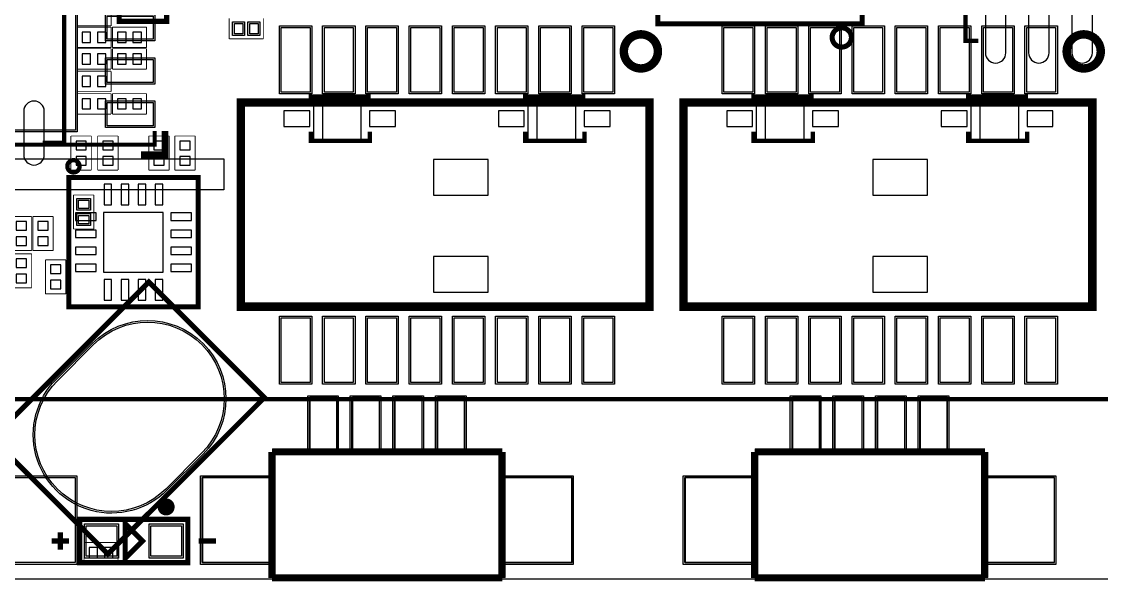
# Model space of a CAD drawing. Extents: x -0.1 to 73.4, y -0.1 to 43.3.
# Drawn here: x 15.86 to 47.57, y -0.08 to 16.36 of the extents above; entities that cross this region are included whole.
import ezdxf

# ---------------------------------------------------------------- set-up
doc = ezdxf.new("R2010")
doc.units = 0
for name, color, linetype in [('BG_DIMENSION', 85, 'CONTINUOUS'), ('BG_OUTLINE', 254, 'CONTINUOUS'), ('BG_SOLDERMASK_TOP', 4, 'CONTINUOUS'), ('PG_SILKSCREEN_BOTTOM', 251, 'CONTINUOUS'), ('PG_SILKSCREEN_TOP', 254, 'CONTINUOUS'), ('PIN_BOTTOM', 12, 'CONTINUOUS'), ('PIN_SOLDERMASK_TOP', 4, 'CONTINUOUS'), ('PIN_TOP', 96, 'CONTINUOUS')]:
    doc.layers.add(name, color=color, linetype=linetype)

msp = doc.modelspace()

# ---------------------------------------------------------------- linework, layer by layer
at = {"layer": 'BG_DIMENSION', "const_width": 0.0254}
for points in [[(19.027902, 4.747209), (19.028588, 4.747209)], [(32.496709, 4.745304), (32.497293, 4.745304)]]:
    msp.add_lwpolyline(points, dxfattribs=at)
at = {"layer": 'BG_OUTLINE'}
msp.add_lwpolyline([(-0.037313, 42.021709), (-0.037313, -0.003607), (73.366198, -0.003607), (73.366198, 42.021709)], close=True, dxfattribs=at)
msp.add_lwpolyline([(-0.037313, 42.021709), (-0.037313, -0.003607), (73.366198, -0.003607), (73.366198, 42.021709)], close=True, dxfattribs=at)
msp.add_lwpolyline([(-0.037313, 42.021709), (-0.037313, -0.003607), (73.366198, -0.003607), (73.366198, 42.021709)], close=True, dxfattribs=at)
msp.add_lwpolyline([(-0.037313, 42.021709), (-0.037313, -0.003607), (73.366198, -0.003607), (73.366198, 42.021709)], close=True, dxfattribs=at)
msp.add_lwpolyline([(-0.037313, 42.021709), (-0.037313, -0.003607), (73.366198, -0.003607), (73.366198, 42.021709)], close=True, dxfattribs=at)
msp.add_lwpolyline([(-0.037313, 42.021709), (-0.037313, -0.003607), (73.366198, -0.003607), (73.366198, 42.021709)], close=True, dxfattribs=at)
msp.add_lwpolyline([(-0.037313, 42.021709), (-0.037313, -0.003607), (73.366198, -0.003607), (73.366198, 42.021709)], close=True, dxfattribs=at)
msp.add_lwpolyline([(-0.037313, 42.021709), (-0.037313, -0.003607), (73.366198, -0.003607), (73.366198, 42.021709)], close=True, dxfattribs=at)
msp.add_lwpolyline([(-0.037313, 42.021709), (-0.037313, -0.003607), (73.366198, -0.003607), (73.366198, 42.021709)], close=True, dxfattribs=at)
msp.add_lwpolyline([(-0.037313, 42.021709), (-0.037313, -0.003607), (73.366198, -0.003607), (73.366198, 42.021709)], close=True, dxfattribs=at)
msp.add_lwpolyline([(-0.037313, 42.021709), (-0.037313, -0.003607), (73.366198, -0.003607), (73.366198, 42.021709)], close=True, dxfattribs=at)
at = {"layer": 'BG_SOLDERMASK_TOP'}
msp.add_lwpolyline([(21.7932, 11.420907), (10.033, 11.420907), (10.033, 12.329998), (21.7932, 12.329998)], close=True, dxfattribs=at)
at = {"layer": 'PG_SILKSCREEN_BOTTOM'}
for points, const_width in [([(40.541194, 23.096195), (40.541194, 24.496192), (34.541206, 24.496192), (34.541206, 16.296208), (40.541194, 16.296208), (40.541194, 23.096195)], 0.150012), ([(44.205093, 23.163403), (43.570093, 23.163403), (43.570093, 15.797403), (43.951093, 15.797403)], 0.127), ([(16.473703, 12.800203), (17.108703, 12.800203), (17.108703, 20.166203), (16.727703, 20.166203)], 0.127), ([(17.9451, 17.1323), (18.7198, 17.1323), (18.7198, 16.3703), (20.1168, 16.3703), (20.1168, 17.1323), (21.0566, 17.1323), (21.0566, 19.7993), (17.7546, 19.7993), (17.7546, 17.1323), (17.9451, 17.1323)], 0.1524), ([(17.483201, 16.835399), (17.483201, 16.235375)], 0.0254), ([(18.483199, 16.235375), (18.483199, 16.835399)], 0.0254), ([(17.483201, 16.235375), (18.483199, 16.235375)], 0.0254), ([(18.483199, 16.200425), (17.483201, 16.200425)], 0.0254), ([(17.483201, 16.200425), (17.483201, 15.600401)], 0.0254), ([(18.483199, 15.600401), (18.483199, 16.200425)], 0.0254), ([(19.524624, 16.200399), (18.524601, 16.200399)], 0.0254), ([(18.524601, 16.200399), (18.524601, 15.600401)], 0.0254), ([(19.524624, 15.600401), (19.524624, 16.200399)], 0.0254), ([(17.483201, 15.600401), (18.483199, 15.600401)], 0.0254), ([(18.483199, 15.565425), (17.483201, 15.565425)], 0.0254), ([(17.483201, 15.565425), (17.483201, 14.965401)], 0.0254), ([(18.483199, 14.965401), (18.483199, 15.565425)], 0.0254), ([(18.524601, 15.600401), (19.524624, 15.600401)], 0.0254), ([(19.524599, 15.565425), (18.524601, 15.565425)], 0.0254), ([(18.524601, 15.565425), (18.524601, 14.965401)], 0.0254), ([(19.524599, 14.965401), (19.524599, 15.565425)], 0.0254), ([(17.483201, 14.965401), (18.483199, 14.965401)], 0.0254), ([(18.483199, 14.904999), (17.483201, 14.904999)], 0.0254), ([(17.483201, 14.904999), (17.483201, 14.304975)], 0.0254), ([(18.483199, 14.304975), (18.483199, 14.904999)], 0.0254), ([(18.524601, 14.965401), (19.524599, 14.965401)], 0.0254), ([(17.483201, 14.304975), (18.483199, 14.304975)], 0.0254), ([(18.483199, 14.244625), (17.483201, 14.244625)], 0.0254), ([(17.483201, 14.244625), (17.483201, 13.644601)], 0.0254), ([(18.483199, 13.644601), (18.483199, 14.244625)], 0.0254), ([(19.524599, 14.244599), (18.524601, 14.244599)], 0.0254), ([(18.524601, 14.244599), (18.524601, 13.644601)], 0.0254), ([(19.524599, 13.644601), (19.524599, 14.244599)], 0.0254), ([(24.346916, 13.8938), (24.346916, 14.162786), (26.046709, 14.162786), (26.046709, 13.8938)], 0.127), ([(30.646091, 13.8938), (30.646091, 14.162786), (32.345884, 14.162786), (32.345884, 13.8938)], 0.127), ([(37.351716, 13.8938), (37.351716, 14.162786), (39.051509, 14.162786), (39.051509, 13.8938)], 0.127), ([(43.650891, 13.8938), (43.650891, 14.162786), (45.350709, 14.162786), (45.350709, 13.8938)], 0.127), ([(17.483201, 13.644601), (18.483199, 13.644601)], 0.0254), ([(18.524601, 13.644601), (19.524599, 13.644601)], 0.0254), ([(17.903292, 12.999212), (17.303293, 12.999212)], 0.0254), ([(17.303293, 12.999212), (17.303293, 11.999189)], 0.0254), ([(17.903292, 11.999189), (17.903292, 12.999212)], 0.0254), ([(18.090693, 12.999212), (18.090693, 11.999189)], 0.0254), ([(18.690692, 12.999212), (18.090693, 12.999212)], 0.0254), ([(18.690692, 11.999189), (18.690692, 12.999212)], 0.0254), ([(19.59069, 12.999212), (19.59069, 11.999189)], 0.0254), ([(20.190689, 12.999212), (19.59069, 12.999212)], 0.0254), ([(20.190689, 11.999189), (20.190689, 12.999212)], 0.0254), ([(20.35269, 12.999212), (20.35269, 11.999189)], 0.0254), ([(20.952689, 12.999212), (20.35269, 12.999212)], 0.0254), ([(20.952689, 11.999189), (20.952689, 12.999212)], 0.0254), ([(24.346916, 13.1318), (24.346916, 12.862789), (26.0858, 12.862789), (26.0858, 13.1318)], 0.127), ([(30.646091, 13.1318), (30.646091, 12.862789), (32.385, 12.862789), (32.385, 13.1318)], 0.127), ([(37.351716, 13.1318), (37.351716, 12.862789), (39.0906, 12.862789), (39.0906, 13.1318)], 0.127), ([(43.650891, 13.1318), (43.650891, 12.862789), (45.3898, 12.862789), (45.3898, 13.1318)], 0.127), ([(17.240809, 11.779098), (21.040598, 11.779098), (21.040598, 7.979308), (17.240809, 7.979308), (17.240809, 11.779098)], 0.150089), ([(17.303293, 11.999189), (17.903292, 11.999189)], 0.0254), ([(18.090693, 11.999189), (18.690692, 11.999189)], 0.0254), ([(19.59069, 11.999189), (20.190689, 11.999189)], 0.0254), ([(20.35269, 11.999189), (20.952689, 11.999189)], 0.0254), ([(16.149599, 10.634599), (15.549601, 10.634599)], 0.0254), ([(16.149599, 9.634601), (16.149599, 10.634599)], 0.0254), ([(16.184601, 10.634599), (16.184601, 9.634601)], 0.0254), ([(16.784599, 10.634599), (16.184601, 10.634599)], 0.0254), ([(16.784599, 9.634601), (16.784599, 10.634599)], 0.0254), ([(15.549601, 9.634601), (16.149599, 9.634601)], 0.0254), ([(16.149599, 9.542399), (15.549601, 9.542399)], 0.0254), ([(16.149599, 8.542401), (16.149599, 9.542399)], 0.0254), ([(16.184601, 9.634601), (16.784599, 9.634601)], 0.0254), ([(17.154703, 9.363202), (16.554704, 9.363202)], 0.0254), ([(16.554704, 9.363202), (16.554704, 8.363204)], 0.0254), ([(17.154703, 8.363204), (17.154703, 9.363202)], 0.0254), ([(15.549601, 8.542401), (16.149599, 8.542401)], 0.0254), ([(16.554704, 8.363204), (17.154703, 8.363204)], 0.0254), ([(7.565212, 5.271008), (65.653209, 5.271008)], 0.127), ([(23.2188, 3.721202), (29.9688, 3.721202)], 0.2032), ([(23.2188, 0.021209), (23.2188, 3.721202)], 0.2032), ([(29.9688, 3.721202), (29.9688, 0.021209)], 0.2032), ([(37.392, 3.721202), (44.142, 3.721202)], 0.2032), ([(37.392, 0.021209), (37.392, 3.721202)], 0.2032), ([(44.142, 3.721202), (44.142, 0.021209)], 0.2032), ([(18.686399, 1.061999), (17.686401, 1.061999)], 0.0254), ([(17.686401, 1.061999), (17.686401, 0.462001)], 0.0254), ([(18.686399, 0.462001), (18.686399, 1.061999)], 0.0254), ([(17.686401, 0.462001), (18.686399, 0.462001)], 0.0254), ([(29.9688, 0.021209), (23.2188, 0.021209)], 0.2032), ([(44.142, 0.021209), (37.392, 0.021209)], 0.2032)]:
    msp.add_lwpolyline(points, dxfattribs=dict(at, const_width=const_width))
for points, const_width in [([(40.224024, 15.896209, 1.000013), (39.658366, 15.896184, 0.999987), (40.224024, 15.896209)], 0.150012), ([(17.558309, 12.111203, 0.999986), (17.199102, 12.111203, 1.000014), (17.558309, 12.111203)], 0.127)]:
    msp.add_lwpolyline(points, format="xyb", dxfattribs=dict(at, const_width=const_width))
for points in [[(24.4348, 12.8778), (24.4348, 14.1478), (24.6888, 14.1478), (24.6888, 12.8778)], [(30.734, 12.8778), (30.734, 14.1478), (30.988, 14.1478), (30.988, 12.8778)], [(37.4396, 12.8778), (37.4396, 14.1478), (37.6936, 14.1478), (37.6936, 12.8778)], [(43.7388, 12.8778), (43.7388, 14.1478), (43.9928, 14.1478), (43.9928, 12.8778)]]:
    msp.add_lwpolyline(points, close=True, dxfattribs=at)
for points in [[(25.5778, 12.8778), (25.8318, 12.8778), (25.8318, 14.1478)], [(31.877, 12.8778), (32.131, 12.8778), (32.131, 14.1478)], [(38.5826, 12.8778), (38.8366, 12.8778), (38.8366, 14.1478)], [(44.8818, 12.8778), (45.1358, 12.8778), (45.1358, 14.1478)]]:
    msp.add_lwpolyline(points, dxfattribs=at)
at = {"layer": 'PG_SILKSCREEN_TOP'}
for points, const_width in [([(21.953601, 15.854401), (21.953601, 16.454399)], 0.0254), ([(22.953599, 16.454399), (22.953599, 15.854401)], 0.0254), ([(22.953599, 15.854401), (21.953601, 15.854401)], 0.0254), ([(34.292489, 7.9883), (22.290989, 7.9883), (22.290989, 13.987805), (34.292489, 13.987805), (34.292489, 7.9883)], 0.248895), ([(47.297289, 7.9883), (35.295789, 7.9883), (35.295789, 13.987805), (47.297289, 13.987805), (47.297289, 7.9883)], 0.248895), ([(10.364699, 13.147192), (10.364699, 12.747193), (19.764705, 12.747193), (19.764705, 13.147192)], 0.11999), ([(19.364706, 12.447194), (20.064705, 12.447194), (20.064705, 13.147192)], 0.2), ([(17.378401, 10.269601), (17.378401, 11.269599)], 0.0254), ([(17.378401, 11.269599), (17.978399, 11.269599)], 0.0254), ([(17.978399, 11.269599), (17.978399, 10.269601)], 0.0254), ([(17.978399, 10.269601), (17.378401, 10.269601)], 0.0254), ([(14.99649, 4.115105), (19.592595, 8.711209), (22.986695, 5.317109), (18.390591, 0.721004), (14.99649, 4.115105)], 0.150089), ([(23.206888, 3.717595), (23.206888, 0.017602)], 0.2032), ([(29.956912, 3.717595), (23.206888, 3.717595)], 0.2032), ([(29.956912, 0.017602), (29.956912, 3.717595)], 0.2032), ([(37.380088, 3.717595), (37.380088, 0.017602)], 0.2032), ([(44.130112, 3.717595), (37.380088, 3.717595)], 0.2032), ([(44.130112, 0.017602), (44.130112, 3.717595)], 0.2032), ([(19.340398, 1.738706), (17.562398, 1.738706), (17.562398, 0.468706), (20.737398, 0.468706), (20.737398, 1.738706), (19.340398, 1.738706)], 0.1524), ([(18.895898, 0.595706), (19.403898, 1.103706), (18.895898, 1.611706), (18.895898, 0.595706)], 0.1524), ([(16.990898, 0.849706), (16.990898, 1.357706)], 0.1524), ([(17.244898, 1.103706), (16.736898, 1.103706)], 0.1524), ([(21.054898, 1.103706), (21.562898, 1.103706)], 0.1524), ([(23.206888, 0.017602), (29.956912, 0.017602)], 0.2032), ([(37.380088, 0.017602), (44.130112, 0.017602)], 0.2032)]:
    msp.add_lwpolyline(points, dxfattribs=dict(at, const_width=const_width))
for points, const_width in [([(34.541435, 15.48638, 1.000007), (33.5407, 15.48638, 0.999993), (34.541435, 15.48638)], 0.248895), ([(47.546235, 15.48638, 1.000007), (46.5455, 15.48638, 0.999993), (47.546235, 15.48638)], 0.248895), ([(20.224902, 2.103704, -1.000036), (19.97489, 2.10373, -0.999964), (20.224902, 2.103704)], 0.249911)]:
    msp.add_lwpolyline(points, format="xyb", dxfattribs=dict(at, const_width=const_width))
for points in [[(34.292489, 13.987805), (34.292489, 7.9883), (22.290989, 7.9883), (22.290989, 13.987805)], [(47.297289, 13.987805), (47.297289, 7.9883), (35.295789, 7.9883), (35.295789, 13.987805)]]:
    msp.add_lwpolyline(points, close=True, dxfattribs=at)
at = {"layer": 'PIN_BOTTOM'}
for points in [[(44.159145, 16.725519), (44.159145, 15.445308, 1), (44.759042, 15.445308), (44.759042, 16.725519, 1)], [(45.429145, 16.725519), (45.429145, 15.445308, 1), (46.029042, 15.445308), (46.029042, 16.725519, 1)], [(46.699145, 16.725519), (46.699145, 15.445308, 1), (47.299042, 15.445308), (47.299042, 16.725519, 1)], [(16.519652, 12.448108), (16.519652, 13.728319, 1), (15.919755, 13.728319), (15.919755, 12.448108, 1)], [(21.148304, 3.690772), (20.087717, 2.630186, -1), (16.905671, 5.812232), (17.966258, 6.872818, -1)]]:
    msp.add_lwpolyline(points, format="xyb", close=True, dxfattribs=at)
for points in [[(17.633201, 16.0504), (17.633201, 15.7504), (17.883213, 15.7504), (17.883213, 16.0504)], [(18.083187, 16.0504), (18.083187, 15.7504), (18.333199, 15.7504), (18.333199, 16.0504)], [(18.924626, 15.750388), (18.924626, 16.050387), (18.674613, 16.050387), (18.674613, 15.750388)], [(19.374612, 15.750388), (19.374612, 16.050387), (19.1246, 16.050387), (19.1246, 15.750388)], [(17.633201, 15.4154), (17.633201, 15.1154), (17.883213, 15.1154), (17.883213, 15.4154)], [(18.083187, 15.4154), (18.083187, 15.1154), (18.333199, 15.1154), (18.333199, 15.4154)], [(18.674601, 15.4154), (18.674601, 15.1154), (18.924613, 15.1154), (18.924613, 15.4154)], [(19.124587, 15.4154), (19.124587, 15.1154), (19.374599, 15.1154), (19.374599, 15.4154)], [(17.633201, 14.755), (17.633201, 14.455), (17.883213, 14.455), (17.883213, 14.755)], [(18.083187, 14.755), (18.083187, 14.455), (18.333199, 14.455), (18.333199, 14.755)], [(17.883226, 13.794588), (17.883226, 14.094587), (17.633213, 14.094587), (17.633213, 13.794588)], [(18.333212, 13.794588), (18.333212, 14.094587), (18.0832, 14.094587), (18.0832, 13.794588)], [(18.924626, 13.794588), (18.924626, 14.094587), (18.674613, 14.094587), (18.674613, 13.794588)], [(19.374612, 13.794588), (19.374612, 14.094587), (19.1246, 14.094587), (19.1246, 13.794588)], [(23.556709, 13.282803), (24.316703, 13.282803), (24.316703, 13.742797), (23.556709, 13.742797)], [(26.076897, 13.282803), (26.836891, 13.282803), (26.836891, 13.742797), (26.076897, 13.742797)], [(29.855909, 13.282803), (30.615903, 13.282803), (30.615903, 13.742797), (29.855909, 13.742797)], [(32.376097, 13.282803), (33.136091, 13.282803), (33.136091, 13.742797), (32.376097, 13.742797)], [(36.561509, 13.282803), (37.321503, 13.282803), (37.321503, 13.742797), (36.561509, 13.742797)], [(39.081697, 13.282803), (39.841691, 13.282803), (39.841691, 13.742797), (39.081697, 13.742797)], [(42.860709, 13.282803), (43.620703, 13.282803), (43.620703, 13.742797), (42.860709, 13.742797)], [(45.380897, 13.282803), (46.140891, 13.282803), (46.140891, 13.742797), (45.380897, 13.742797)], [(17.453292, 12.599175), (17.753292, 12.599175), (17.753292, 12.849187), (17.453292, 12.849187)], [(18.540692, 12.849187), (18.240693, 12.849187), (18.240693, 12.599175), (18.540692, 12.599175)], [(20.040689, 12.849187), (19.740689, 12.849187), (19.740689, 12.599175), (20.040689, 12.599175)], [(20.802689, 12.849187), (20.502689, 12.849187), (20.502689, 12.599175), (20.802689, 12.599175)], [(17.453292, 12.149188), (17.753292, 12.149188), (17.753292, 12.399201), (17.453292, 12.399201)], [(18.540692, 12.399201), (18.240693, 12.399201), (18.240693, 12.149188), (18.540692, 12.149188)], [(20.040689, 12.399201), (19.740689, 12.399201), (19.740689, 12.149188), (20.040689, 12.149188)], [(20.802689, 12.399201), (20.502689, 12.399201), (20.502689, 12.149188), (20.802689, 12.149188)], [(27.952852, 11.263186), (29.552748, 11.263186), (29.552748, 12.313196), (27.952852, 12.313196)], [(40.856052, 11.263186), (42.455948, 11.263186), (42.455948, 12.313196), (40.856052, 12.313196)], [(18.280621, 11.584254), (18.280621, 10.974146), (18.500611, 10.974146), (18.500611, 11.584254)], [(18.780798, 11.584254), (18.780798, 10.974146), (19.000787, 10.974146), (19.000787, 11.584254)], [(19.280619, 11.584254), (19.280619, 10.974146), (19.500609, 10.974146), (19.500609, 11.584254)], [(19.780796, 11.584254), (19.780796, 10.974146), (20.000785, 10.974146), (20.000785, 11.584254)], [(15.9996, 10.484599), (15.6996, 10.484599), (15.6996, 10.234587), (15.9996, 10.234587)], [(16.6346, 10.484599), (16.3346, 10.484599), (16.3346, 10.234587), (16.6346, 10.234587)], [(17.435652, 10.519296), (18.04576, 10.519296), (18.04576, 10.739285), (17.435652, 10.739285)], [(18.265648, 10.754258), (18.265648, 9.004148), (20.015759, 9.004148), (20.015759, 10.754258)], [(20.235647, 10.519296), (20.845755, 10.519296), (20.845755, 10.739285), (20.235647, 10.739285)], [(17.435652, 10.019119), (18.04576, 10.019119), (18.04576, 10.239108), (17.435652, 10.239108)], [(20.235647, 10.019119), (20.845755, 10.019119), (20.845755, 10.239108), (20.235647, 10.239108)], [(15.9996, 10.034613), (15.6996, 10.034613), (15.6996, 9.784601), (15.9996, 9.784601)], [(16.6346, 10.034613), (16.3346, 10.034613), (16.3346, 9.784601), (16.6346, 9.784601)], [(17.435652, 9.519298), (18.04576, 9.519298), (18.04576, 9.739287), (17.435652, 9.739287)], [(20.235647, 9.519298), (20.845755, 9.519298), (20.845755, 9.739287), (20.235647, 9.739287)], [(15.6996, 9.142387), (15.9996, 9.142387), (15.9996, 9.392399), (15.6996, 9.392399)], [(16.704704, 8.96319), (17.004703, 8.96319), (17.004703, 9.213202), (16.704704, 9.213202)], [(17.435652, 9.019121), (18.04576, 9.019121), (18.04576, 9.23911), (17.435652, 9.23911)], [(20.235647, 9.019121), (20.845755, 9.019121), (20.845755, 9.23911), (20.235647, 9.23911)], [(27.952852, 8.413204), (29.552748, 8.413204), (29.552748, 9.463214), (27.952852, 9.463214)], [(40.856052, 8.413204), (42.455948, 8.413204), (42.455948, 9.463214), (40.856052, 9.463214)], [(15.6996, 8.692401), (15.9996, 8.692401), (15.9996, 8.942413), (15.6996, 8.942413)], [(16.704704, 8.513204), (17.004703, 8.513204), (17.004703, 8.763216), (16.704704, 8.763216)], [(18.280621, 8.78426), (18.280621, 8.174152), (18.500611, 8.174152), (18.500611, 8.78426)], [(18.780798, 8.78426), (18.780798, 8.174152), (19.000787, 8.174152), (19.000787, 8.78426)], [(19.280619, 8.78426), (19.280619, 8.174152), (19.500609, 8.174152), (19.500609, 8.78426)], [(19.780796, 8.78426), (19.780796, 8.174152), (20.000785, 8.174152), (20.000785, 8.78426)], [(24.318747, 5.321148), (24.318747, 3.721252), (25.118847, 3.721252), (25.118847, 5.321148)], [(25.568758, 5.321148), (25.568758, 3.721252), (26.368858, 3.721252), (26.368858, 5.321148)], [(26.818742, 5.321148), (26.818742, 3.721252), (27.618842, 3.721252), (27.618842, 5.321148)], [(28.068753, 5.321148), (28.068753, 3.721252), (28.868853, 3.721252), (28.868853, 5.321148)], [(38.491947, 5.321148), (38.491947, 3.721252), (39.292047, 3.721252), (39.292047, 5.321148)], [(39.741958, 5.321148), (39.741958, 3.721252), (40.542058, 3.721252), (40.542058, 5.321148)], [(40.991942, 5.321148), (40.991942, 3.721252), (41.792042, 3.721252), (41.792042, 5.321148)], [(42.241953, 5.321148), (42.241953, 3.721252), (43.042053, 3.721252), (43.042053, 5.321148)], [(21.168792, 2.971254), (21.168792, 0.471157), (23.168788, 0.471157), (23.168788, 2.971254)], [(30.018812, 2.971254), (30.018812, 0.471157), (32.018808, 0.471157), (32.018808, 2.971254)], [(35.341992, 2.971254), (35.341992, 0.471157), (37.341988, 0.471157), (37.341988, 2.971254)], [(44.192012, 2.971254), (44.192012, 0.471157), (46.192008, 0.471157), (46.192008, 2.971254)], [(18.086426, 0.611988), (18.086426, 0.911987), (17.836413, 0.911987), (17.836413, 0.611988)], [(18.536412, 0.611988), (18.536412, 0.911987), (18.2864, 0.911987), (18.2864, 0.611988)]]:
    msp.add_lwpolyline(points, close=True, dxfattribs=at)
at = {"layer": 'PIN_SOLDERMASK_TOP'}
for points in [[(17.489691, 13.122186), (12.639688, 13.122186), (12.639688, 17.972189), (17.489691, 17.972189)], [(19.764692, 15.792183), (18.314683, 15.792183), (18.314683, 16.572192), (19.764692, 16.572192)], [(22.053601, 15.9544), (22.053601, 16.3544), (22.403613, 16.3544), (22.403613, 15.9544)], [(22.503587, 15.9544), (22.503587, 16.3544), (22.853599, 16.3544), (22.853599, 15.9544)], [(24.376405, 16.237509), (24.376405, 14.237513), (23.426395, 14.237513), (23.426395, 16.237509)], [(25.646405, 16.237509), (25.646405, 14.237513), (24.696395, 14.237513), (24.696395, 16.237509)], [(26.916405, 16.237509), (26.916405, 14.237513), (25.966395, 14.237513), (25.966395, 16.237509)], [(28.186405, 16.237509), (28.186405, 14.237513), (27.236395, 14.237513), (27.236395, 16.237509)], [(29.456405, 16.237509), (29.456405, 14.237513), (28.506395, 14.237513), (28.506395, 16.237509)], [(30.726405, 16.237509), (30.726405, 14.237513), (29.776395, 14.237513), (29.776395, 16.237509)], [(31.996405, 16.237509), (31.996405, 14.237513), (31.046395, 14.237513), (31.046395, 16.237509)], [(33.266405, 16.237509), (33.266405, 14.237513), (32.316395, 14.237513), (32.316395, 16.237509)], [(37.381205, 16.237509), (37.381205, 14.237513), (36.431195, 14.237513), (36.431195, 16.237509)], [(38.651205, 16.237509), (38.651205, 14.237513), (37.701195, 14.237513), (37.701195, 16.237509)], [(39.921205, 16.237509), (39.921205, 14.237513), (38.971195, 14.237513), (38.971195, 16.237509)], [(41.191205, 16.237509), (41.191205, 14.237513), (40.241195, 14.237513), (40.241195, 16.237509)], [(42.461205, 16.237509), (42.461205, 14.237513), (41.511195, 14.237513), (41.511195, 16.237509)], [(43.731205, 16.237509), (43.731205, 14.237513), (42.781195, 14.237513), (42.781195, 16.237509)], [(45.001205, 16.237509), (45.001205, 14.237513), (44.051195, 14.237513), (44.051195, 16.237509)], [(46.271205, 16.237509), (46.271205, 14.237513), (45.321195, 14.237513), (45.321195, 16.237509)], [(19.764692, 14.522183), (18.314683, 14.522183), (18.314683, 15.302192), (19.764692, 15.302192)], [(19.764692, 13.252183), (18.314683, 13.252183), (18.314683, 14.032192), (19.764692, 14.032192)], [(17.4784, 11.169599), (17.8784, 11.169599), (17.8784, 10.819587), (17.4784, 10.819587)], [(17.4784, 10.719613), (17.8784, 10.719613), (17.8784, 10.369601), (17.4784, 10.369601)], [(24.376405, 7.708087), (24.376405, 5.708091), (23.426395, 5.708091), (23.426395, 7.708087)], [(25.646405, 7.708087), (25.646405, 5.708091), (24.696395, 5.708091), (24.696395, 7.708087)], [(26.916405, 7.708087), (26.916405, 5.708091), (25.966395, 5.708091), (25.966395, 7.708087)], [(28.186405, 7.708087), (28.186405, 5.708091), (27.236395, 5.708091), (27.236395, 7.708087)], [(29.456405, 7.708087), (29.456405, 5.708091), (28.506395, 5.708091), (28.506395, 7.708087)], [(30.726405, 7.708087), (30.726405, 5.708091), (29.776395, 5.708091), (29.776395, 7.708087)], [(31.996405, 7.708087), (31.996405, 5.708091), (31.046395, 5.708091), (31.046395, 7.708087)], [(33.266405, 7.708087), (33.266405, 5.708091), (32.316395, 5.708091), (32.316395, 7.708087)], [(37.381205, 7.708087), (37.381205, 5.708091), (36.431195, 5.708091), (36.431195, 7.708087)], [(38.651205, 7.708087), (38.651205, 5.708091), (37.701195, 5.708091), (37.701195, 7.708087)], [(39.921205, 7.708087), (39.921205, 5.708091), (38.971195, 5.708091), (38.971195, 7.708087)], [(41.191205, 7.708087), (41.191205, 5.708091), (40.241195, 5.708091), (40.241195, 7.708087)], [(42.461205, 7.708087), (42.461205, 5.708091), (41.511195, 5.708091), (41.511195, 7.708087)], [(43.731205, 7.708087), (43.731205, 5.708091), (42.781195, 5.708091), (42.781195, 7.708087)], [(45.001205, 7.708087), (45.001205, 5.708091), (44.051195, 5.708091), (44.051195, 7.708087)], [(46.271205, 7.708087), (46.271205, 5.708091), (45.321195, 5.708091), (45.321195, 7.708087)], [(25.156833, 5.367591), (25.156833, 3.667595), (24.256936, 3.667595), (24.256936, 5.367591)], [(26.406843, 5.367591), (26.406843, 3.667595), (25.506947, 3.667595), (25.506947, 5.367591)], [(27.656828, 5.367591), (27.656828, 3.667595), (26.756931, 3.667595), (26.756931, 5.367591)], [(28.906838, 5.367591), (28.906838, 3.667595), (28.006942, 3.667595), (28.006942, 5.367591)], [(39.330033, 5.367591), (39.330033, 3.667595), (38.430136, 3.667595), (38.430136, 5.367591)], [(40.580043, 5.367591), (40.580043, 3.667595), (39.680147, 3.667595), (39.680147, 5.367591)], [(41.830028, 5.367591), (41.830028, 3.667595), (40.930131, 3.667595), (40.930131, 5.367591)], [(43.080038, 5.367591), (43.080038, 3.667595), (42.180142, 3.667595), (42.180142, 5.367591)], [(17.477346, 3.017545), (17.477346, 0.417652), (15.377249, 0.417652), (15.377249, 3.017545)], [(23.206926, 3.017545), (23.206926, 0.417652), (21.106828, 0.417652), (21.106828, 3.017545)], [(32.056946, 3.017545), (32.056946, 0.417652), (29.956849, 0.417652), (29.956849, 3.017545)], [(37.380126, 3.017545), (37.380126, 0.417652), (35.280029, 0.417652), (35.280029, 3.017545)], [(46.230146, 3.017545), (46.230146, 0.417652), (44.130049, 0.417652), (44.130049, 3.017545)], [(18.699886, 1.603705), (18.699886, 0.603707), (17.699888, 0.603707), (17.699888, 1.603705)], [(20.599908, 1.603705), (20.599908, 0.603707), (19.59991, 0.603707), (19.59991, 1.603705)]]:
    msp.add_lwpolyline(points, close=True, dxfattribs=at)
msp.add_lwpolyline([(21.183695, 3.655596), (20.122893, 2.594795, -1), (16.87028, 5.847407), (17.931082, 6.908209, -1)], format="xyb", close=True, dxfattribs=at)
at = {"layer": 'PIN_TOP'}
for points in [[(17.439691, 13.172186), (12.689688, 13.172186), (12.689688, 17.922189), (17.439691, 17.922189)], [(19.714693, 15.842183), (18.364683, 15.842183), (18.364683, 16.522192), (19.714693, 16.522192)], [(22.103588, 16.004388), (22.103588, 16.304387), (22.3536, 16.304387), (22.3536, 16.004388)], [(22.553574, 16.004388), (22.553574, 16.304387), (22.803587, 16.304387), (22.803587, 16.004388)], [(24.326355, 16.187458), (24.326355, 14.287564), (23.476445, 14.287564), (23.476445, 16.187458)], [(25.596355, 16.187458), (25.596355, 14.287564), (24.746445, 14.287564), (24.746445, 16.187458)], [(26.866355, 16.187458), (26.866355, 14.287564), (26.016445, 14.287564), (26.016445, 16.187458)], [(28.136355, 16.187458), (28.136355, 14.287564), (27.286445, 14.287564), (27.286445, 16.187458)], [(29.406355, 16.187458), (29.406355, 14.287564), (28.556445, 14.287564), (28.556445, 16.187458)], [(30.676355, 16.187458), (30.676355, 14.287564), (29.826445, 14.287564), (29.826445, 16.187458)], [(31.946355, 16.187458), (31.946355, 14.287564), (31.096445, 14.287564), (31.096445, 16.187458)], [(33.216355, 16.187458), (33.216355, 14.287564), (32.366445, 14.287564), (32.366445, 16.187458)], [(37.331155, 16.187458), (37.331155, 14.287564), (36.481245, 14.287564), (36.481245, 16.187458)], [(38.601155, 16.187458), (38.601155, 14.287564), (37.751245, 14.287564), (37.751245, 16.187458)], [(39.871155, 16.187458), (39.871155, 14.287564), (39.021245, 14.287564), (39.021245, 16.187458)], [(41.141155, 16.187458), (41.141155, 14.287564), (40.291245, 14.287564), (40.291245, 16.187458)], [(42.411155, 16.187458), (42.411155, 14.287564), (41.561245, 14.287564), (41.561245, 16.187458)], [(43.681155, 16.187458), (43.681155, 14.287564), (42.831245, 14.287564), (42.831245, 16.187458)], [(44.951155, 16.187458), (44.951155, 14.287564), (44.101245, 14.287564), (44.101245, 16.187458)], [(46.221155, 16.187458), (46.221155, 14.287564), (45.371245, 14.287564), (45.371245, 16.187458)], [(19.714693, 14.572183), (18.364683, 14.572183), (18.364683, 15.252192), (19.714693, 15.252192)], [(19.714693, 13.302183), (18.364683, 13.302183), (18.364683, 13.982192), (19.714693, 13.982192)], [(17.5284, 11.119599), (17.8284, 11.119599), (17.8284, 10.869587), (17.5284, 10.869587)], [(17.5284, 10.669613), (17.8284, 10.669613), (17.8284, 10.419601), (17.5284, 10.419601)], [(24.326355, 7.658036), (24.326355, 5.758142), (23.476445, 5.758142), (23.476445, 7.658036)], [(25.596355, 7.658036), (25.596355, 5.758142), (24.746445, 5.758142), (24.746445, 7.658036)], [(26.866355, 7.658036), (26.866355, 5.758142), (26.016445, 5.758142), (26.016445, 7.658036)], [(28.136355, 7.658036), (28.136355, 5.758142), (27.286445, 5.758142), (27.286445, 7.658036)], [(29.406355, 7.658036), (29.406355, 5.758142), (28.556445, 5.758142), (28.556445, 7.658036)], [(30.676355, 7.658036), (30.676355, 5.758142), (29.826445, 5.758142), (29.826445, 7.658036)], [(31.946355, 7.658036), (31.946355, 5.758142), (31.096445, 5.758142), (31.096445, 7.658036)], [(33.216355, 7.658036), (33.216355, 5.758142), (32.366445, 5.758142), (32.366445, 7.658036)], [(37.331155, 7.658036), (37.331155, 5.758142), (36.481245, 5.758142), (36.481245, 7.658036)], [(38.601155, 7.658036), (38.601155, 5.758142), (37.751245, 5.758142), (37.751245, 7.658036)], [(39.871155, 7.658036), (39.871155, 5.758142), (39.021245, 5.758142), (39.021245, 7.658036)], [(41.141155, 7.658036), (41.141155, 5.758142), (40.291245, 5.758142), (40.291245, 7.658036)], [(42.411155, 7.658036), (42.411155, 5.758142), (41.561245, 5.758142), (41.561245, 7.658036)], [(43.681155, 7.658036), (43.681155, 5.758142), (42.831245, 5.758142), (42.831245, 7.658036)], [(44.951155, 7.658036), (44.951155, 5.758142), (44.101245, 5.758142), (44.101245, 7.658036)], [(46.221155, 7.658036), (46.221155, 5.758142), (45.371245, 5.758142), (45.371245, 7.658036)], [(25.106935, 5.317541), (25.106935, 3.717646), (24.306835, 3.717646), (24.306835, 5.317541)], [(26.356945, 5.317541), (26.356945, 3.717646), (25.556845, 3.717646), (25.556845, 5.317541)], [(27.60693, 5.317541), (27.60693, 3.717646), (26.80683, 3.717646), (26.80683, 5.317541)], [(28.85694, 5.317541), (28.85694, 3.717646), (28.05684, 3.717646), (28.05684, 5.317541)], [(39.280135, 5.317541), (39.280135, 3.717646), (38.480035, 3.717646), (38.480035, 5.317541)], [(40.530145, 5.317541), (40.530145, 3.717646), (39.730045, 3.717646), (39.730045, 5.317541)], [(41.78013, 5.317541), (41.78013, 3.717646), (40.98003, 3.717646), (40.98003, 5.317541)], [(43.03014, 5.317541), (43.03014, 3.717646), (42.23004, 3.717646), (42.23004, 5.317541)], [(17.427296, 2.967647), (17.427296, 0.46755), (15.4273, 0.46755), (15.4273, 2.967647)], [(23.156875, 2.967647), (23.156875, 0.46755), (21.156879, 0.46755), (21.156879, 2.967647)], [(32.006896, 2.967647), (32.006896, 0.46755), (30.0069, 0.46755), (30.0069, 2.967647)], [(37.330075, 2.967647), (37.330075, 0.46755), (35.330079, 0.46755), (35.330079, 2.967647)], [(46.180096, 2.967647), (46.180096, 0.46755), (44.1801, 0.46755), (44.1801, 2.967647)], [(18.649836, 1.553654), (18.649836, 0.653758), (17.749939, 0.653758), (17.749939, 1.553654)], [(20.549857, 1.553654), (20.549857, 0.653758), (19.649961, 0.653758), (19.649961, 1.553654)]]:
    msp.add_lwpolyline(points, close=True, dxfattribs=at)
msp.add_lwpolyline([(21.148304, 3.690772), (20.087717, 2.630186, -1), (16.905671, 5.812232), (17.966258, 6.872818, -1)], format="xyb", close=True, dxfattribs=at)

doc.saveas('drawing.dxf')
